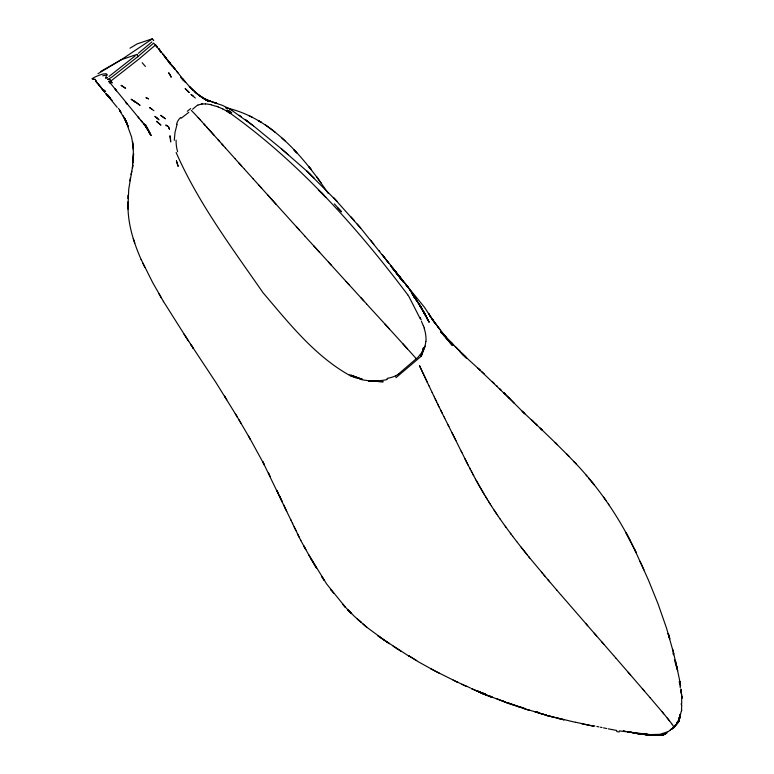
<?xml version="1.0" encoding="UTF-8"?>
<svg xmlns="http://www.w3.org/2000/svg" width="774" height="774" viewBox="0 0 774 774"><rect width="100%" height="100%" fill="white"/><g stroke="black" fill="none" stroke-linecap="round" stroke-linejoin="round"><path stroke-width="1.16" d="M133.031 160.266L133.041 157.693L132.964 163.014L133.031 160.402M673.583 727.425L673.574 726.757M681.759 704.804L681.517 709.69M128.049 201.801L127.971 205.574L128.755 189.088L132.818 165.085L132.451 168.171L133.36 151.946L132.518 141.507L133.341 149.218M174.276 140.346L175.021 132.335L177.091 124.275M675.567 725.325C666.366 734.797 679.901 722.606 679.108 720.275M679.108 720.807L679.301 719.665L679.04 720.971L676.786 723.477L679.108 720.807L679.727 717.353L679.214 720.362L676.853 723.11L679.175 720.517L676.844 723.197M679.669 717.227L678.846 720.623M681.372 710.861L679.388 719.056M680.24 714.199L679.911 716.192L680.24 714.199M130.419 177.594L129.848 180.855M131.822 171.257L131.029 174.643M534.882 711.78L546.318 715.176L529.339 710.097M655.975 734.971L658.742 734.923M424.452 346.916L421.104 356.35L423.378 347.942L421.153 356.282L395.93 377.722M421.22 356.214L425.139 346.201M679.04 720.971L676.805 723.429M677.55 722.548L675.421 725.451M642.217 733.636L643.958 733.965L637.921 733.723L627.849 731.749L630.191 732.107M675.16 725.76L674.377 726.651M672.945 727.802L675.247 725.228L672.945 727.802L674.493 726.031M95.173 79.296L96.179 81.251L95.057 79.422L95.512 79.645M92.145 78.522L94.147 79.045C87.027 80.099 102.207 73.317 104.703 73.898C110.556 72.475 101.839 81.076 107.567 77.497M153.552 40.471C154.587 39.58 151.491 40.18 152.536 38.758L121.499 59.598L97.998 73.694M666.917 733.104L663.782 734.594L666.53 732.339M659.69 734.855L664.015 734.42M154.916 45.492L139.127 58.892L111.679 80.39M121.479 59.608L100.823 71.411M151.278 42.454L151.878 41.941M108.002 79.335L111.611 77.284L137.25 57.141L153.668 43.102L163.111 54.199M399.074 373.474L417.97 357.278L422.111 352.209A26.21 25.174 44.7 0 0 422.836 350.941L424.636 346.955A24.526 23.423 3.9 0 0 425.081 345.572A21.275 20.376 18.2 0 0 425.768 341.373M138.352 53.309L150.669 42.967M121.479 59.617L137.095 54.374M670.216 730.172L668.165 731.624M137.733 56.754L137.037 54.422M663.908 734.516L665.601 733.133M188.779 112.336L181.193 118.229M671.368 729.205L673.477 727.512A13.187 12.974 -58.9 0 0 674.386 726.66M135.082 55.97L109.018 76.442M397.817 374.481L395.62 376.029M641.917 734.023L648.651 735.01L637.921 733.723L648.728 734.923L634.1 732.949L648.651 735.01L655.684 735.271L663.879 734.545L666.559 732.581L663.782 734.594L666.54 732.552M666.578 732.572L663.821 734.584L652.114 735.194L663.879 734.565L666.511 732.61M672.084 728.566L670.236 729.901L672.142 728.566M663.821 734.584L659.535 735.077L663.879 734.545L666.559 732.581M129.984 48.191L137.221 43.857L152.488 38.739M192.562 109.26L196.79 105.728A8.262 7.421 -9.9 0 1 197.428 105.322L197.776 105.08M667.807 731.807L659.825 734.352L650.624 734.584M102.749 75.813L107.18 74.914M387.581 378.854L386.729 379.028M657.997 734.961L659.574 735.077C646.841 735.29 666.869 735.464 658.113 734.942M663.966 734.468L659.661 734.884M201.308 104.084L201.84 104.035M655.665 735.29L659.525 735.058M202.478 103.997L205.41 103.919M642.091 734.081L637.97 733.771L645.651 734.516M649.396 734.516L619.297 730.898M627.849 731.769L634.08 732.92L630.133 732.049M627.53 731.788L630.462 732.243M616.791 730.482L608.238 728.847M606.671 728.528L603.556 727.879M623.447 731.062L625.595 731.43M600.44 727.221L601.998 727.55M623.37 731.014L625.547 731.478M596.87 726.457L598.892 726.892M575.575 722.239L581.497 723.506M575.885 722.432L546.425 715.35M592.826 725.586L594.848 726.022M209.918 104.529L206.764 103.997A16.68 13.884 28 0 0 205.41 103.91M360.152 378.815L358.275 378.351A55.825 53.957 -30.6 0 1 355.489 377.625M558.18 718.417L564.14 719.839L546.56 715.428L552.094 716.772M225.389 107.654C267.059 116.497 297.468 150.03 321.268 183.235M225.969 107.78L227.614 108.196M211.118 104.819L216.652 106.483M540.523 713.512L546.318 715.176M213.808 102.458L216.884 103.348L204.984 99.411L210.799 101.491M522.943 707.775L524.104 708.123M520.631 707.088L521.792 707.436M519.809 706.836L518.164 706.343L523.727 708.22M517.342 706.091L515.697 705.578M505.277 701.863L502.026 700.857L507.347 702.937L481.438 693.098L486.44 695.168L491.616 697.19L471.463 688.628L486.43 695.12M518.261 706.681L529.445 710.348M523.824 708.558L529.435 710.329M211.099 101.597L222.448 105.37L229.81 108.941L253.233 125.688L281.359 148.772L306.659 170.948L337.048 201.453L333.391 197.534M207.974 100.63L204.733 99.207L210.489 101.404L201.733 97.36L209.977 101.346L206.9 100.136M514.052 705.046L514.874 705.317M355.518 377.548L351.048 375.903M518.29 706.739L508.731 703.218M350.119 375.709L356.127 377.722M512.794 704.921L507.425 703.131M513.859 704.862L517.129 706.014M507.444 702.531L512.765 704.475M506.622 702.453L507.676 702.84M218.075 106.986L220.087 107.77A55.641 53.067 82 0 1 222.835 108.97M503.332 701.244L496.695 698.709M481.409 693.001L486.449 695.052L476.378 690.756L486.449 695.071L476.387 690.747M490.136 696.078L492.312 696.968M482.541 693.127L485.588 694.384M476.445 690.592L481.515 692.73L478.535 691.356M482.947 693.011L485.453 694.104M482.512 693.185L486.478 694.994M466.664 686.238L470.524 688.047M461.943 684.255L466.761 686.528L457.211 681.981M249.305 115.848L252.469 117.348M453.051 680.075L457.744 682.32L434.92 670.971L417.573 661.354M348.755 374.877C313.992 355.14 288.547 322.613 262.976 292.669C231.784 247.574 198.202 202.914 176.133 152.459M222.825 108.999L227.053 111.263M208.013 100.988L198.966 95.405L204.317 98.811M439.526 673.312L430.634 668.707M207.732 100.823L205.255 99.498L207.548 100.765L205.894 99.817M409.388 656.449L381.959 638.637M202.633 97.737C210.596 103.135 193.036 91.129 200.331 96.179M232.123 110.363L229.81 108.941M151.878 109.028L149.527 107.557L153.91 110.692M397.149 648.796L401.222 651.418M393.105 646.184L397.43 648.98M229.994 113.101C299.248 162.646 356.698 227.082 407.753 294.788M204.917 99.246L196.306 93.132L189.33 86.417L192.774 89.978M385.8 641.23L389.457 643.687L377.847 635.706L381.456 638.231M385.249 640.853L366.808 627.25L354.289 616.249L345.165 606.99L342.601 604.078L345.533 607.387L326.57 583.877L308.807 554.939L316.566 568.174L312.715 561.74M135.537 102.245L131.241 99.314L135.537 102.245L133.621 100.62M239.263 115.22L241.314 116.671M247.467 121.276L245.455 119.718L253.456 125.872M265.221 124.74L271.964 129.713M193.258 96.063L190.994 94.389L195.338 98.017M196.306 93.132L198.434 94.844L190.965 88.197L182.538 78.774L185.692 82.479L163.111 54.296L166.12 58.05M272.303 129.984L275.341 132.373M196.461 93.257L194.409 91.506M362.987 623.999L366.808 627.25M288.18 154.674L281.359 148.772M284.967 140.858L281.833 138.004M477.887 368.163L480.557 370.611L462.871 354.415L465.435 356.814M478.622 368.84L511.778 400.719M481.718 371.655L484.311 373.977M314.07 178.001L306.659 170.948M524.133 413.103L524.84 413.79L522.16 411.207L537.059 425.187L531.332 419.818L533.47 421.82M492.148 381.447L494.354 383.498M557.299 444.634L555.219 442.66L568.755 456.176L566.423 453.709M465.019 356.475L464.284 355.779L466.78 358.139L459.64 351.241L463.481 355.014L461.198 352.731M535.492 423.707L542.129 430.034L540 427.974M540.678 428.632L555.838 443.241M462.049 353.612L463.558 355.063L461.275 352.867M499.443 388.403L501.03 389.941M496.773 385.82L497.295 386.323M505.306 394.159L503.797 392.679L507.473 396.307M307.036 171.325L310.655 174.856M442.312 333.565L453.612 344.904M351.048 613.085L347.874 609.873L351.599 613.627L348.223 610.299M522.798 411.807L512.32 401.28M440.851 332.036L446.153 337.406M442.36 333.604L443.725 334.958M444.411 335.684L449.133 340.415M452.258 343.579L449.849 341.189L460.462 351.841L455.228 346.52M514.304 403.283L508.025 396.907L509.669 398.571M441.596 332.82L443.076 334.31M576.466 464.148L573.815 461.439C599.502 488.171 620.438 519.296 636.238 552.8L626.127 532.909L630.384 541.026M442.902 334.097L440.58 331.727L445.137 336.526M463.336 354.773L466.403 358.023L458.895 350.206M465.677 357.259L461.981 353.486M568.048 455.431L574.376 462.02M442.341 333.613L443.047 334.349M337.851 207.974L341.576 211.844L334.329 203.833M444.847 336.438L443.618 335.152L452.364 345.456L442.922 333.555M296.945 152.991L293.985 149.875L296.626 152.662M333.962 198.134L360.684 228.098L388.722 263.054L382.259 254.665L385.433 258.709M442.283 333.459L440.725 331.814L441.935 333.313L441.219 332.472M198.85 118.325L196.373 115.674A36.455 4.238 50.6 0 0 191.255 110.353M366.595 303.988L389.428 328.94M198.202 117.667L200.098 119.699M360.781 297.564L366.624 303.969M363.683 300.786L346.104 281.446M384.939 324.064L407.434 348.813M313.857 245.977L331.398 265.269M305.101 236.38L319.672 252.411M328.447 262.067L349.016 284.697M200.079 119.718L201.666 121.441M296.403 226.743L305.12 236.36M299.286 229.965L258.797 185.102M402.567 343.463L412.445 354.395A30.834 3.88 49.3 0 1 416.18 358.643M201.646 121.46L207.335 127.739M253.059 178.746L261.699 188.266M253.079 178.726L244.458 169.206M267.436 194.68L276.095 204.297M203.533 123.55L205.439 125.63M234.909 158.564L244.487 169.187M145.406 66.458L142.193 62.713M208.283 128.794L213.963 135.121M238.75 162.811L241.614 166.004M206.368 126.704L219.661 141.478M217.736 139.378L225.379 147.863M221.548 143.625L223.444 145.754M234.928 158.544L225.36 147.882M351.038 216.865L354.405 220.667M97.611 83.379L96.189 81.686L104.732 91.971L98.859 84.879M109.047 97.06L106.164 93.702L111.998 100.446L110.527 98.743M447.188 339.109L449.259 341.479L445.708 337.251L451.058 343.753L447.062 338.838M106.038 93.693L117.213 107.383M176.569 71.218L178.097 73.037M587.689 625.702L560.628 594.538M594.2 633.161L613.666 655.549M586.044 623.854L596.619 635.976M601.504 641.569L603.933 644.365M616.104 658.326L630.597 675.083M613.685 655.53L616.085 658.335M628.198 672.277L644.22 690.863M104.509 91.767L101.588 88.294M642.381 688.686L650.034 697.635M560.608 594.558L556.738 590.02M108.96 97.06L106.019 93.644L107.48 95.347M586.179 475.188L586.779 475.894M556.719 590.04L550.333 582.532M402.761 280.527L399.906 277.198L406.524 285.113L415.28 297.806L409.639 289.524M650.054 697.626L659.4 708.626A95.328 8.543 48 0 1 661.189 710.735L661.944 711.635M110.363 83.234L108.824 81.309L145.028 125.514L143.471 123.269L150.166 133.641L146.17 127.062L147.611 129.384M357.22 224.034L360.684 228.098M550.314 582.551L547.789 579.552M549.037 581.061L530.142 558.422M543.977 575.092L545.244 576.582M591.181 481.205L588.588 478.139L589.227 478.903M403.302 281.175L386.091 259.59M541.481 572.131L542.729 573.611M103.058 90.084L104.625 91.98L96.082 81.541M661.964 711.625L664.179 714.315M662.718 712.525L663.463 713.415M103.261 90.306L104.664 91.99M407.463 286.332L424.587 307.452L430.673 316.856L429.028 314.186M108.844 81.357L110.43 83.273M594.287 484.979L591.742 481.902L593.716 484.282M311.061 169.342L308.632 166.391L311.322 169.661M664.198 714.305L668.591 719.723M408.062 287.057L392.195 267.707L395.233 271.481M445.737 337.212L445.069 336.4L447.73 339.651M160.121 51.007L158.457 48.81L161.466 52.642L159.966 50.668M530.122 558.441L520.95 546.957M392.582 267.852L403.36 281.959L395.93 272.38M528.739 556.729L529.426 557.58M137.811 116.632L139.455 118.664M373.852 244.187L370.63 240.192M667.275 718.059L667.73 718.611M527.133 554.755L521.792 548.069M397.391 274.257L400.98 278.824L390.444 265.318L400.477 278.118M668.175 719.162L669.433 720.788A34.598 3.193 47.8 0 1 671.513 723.516L671.687 723.758M183.496 80.806L180.603 77.139M333.836 593.474L330.875 589.749L331.33 590.32M446.404 337.938L449.017 341.247L431.66 318.424L436.033 324.596L432.801 320.03L433.459 320.958M520.931 546.966L516.713 541.539M669.036 720.246L669.452 720.778M118.422 108.408L119.747 110.111M405.74 284.871L407.492 287.115M155.7 45.366L157.151 47.243M379.096 250.728L379.715 251.521M395.62 271.916L396.694 273.367M393.269 268.781L397.962 274.925M516.703 541.558L512.688 536.295M399.045 276.337L400.913 278.756M402.161 280.372L402.79 281.194M437.929 326.986L440.087 329.811L436.613 325.244M166.033 58.485L171.809 65.916M393.898 269.613L397.081 273.832M512.669 536.305L504.648 525.411M510.356 533.238L511.121 534.254M411.439 293.133L415.667 298.861L413.616 296.074M398.794 275.97L401.735 279.975M671.88 723.971L672.48 724.841A11.881 1.103 47.8 0 1 673.419 726.399L673.554 726.776M119.893 111.03L125.562 120.338L124.459 118.258M505.306 526.378L506.002 527.326M414.313 297.032L417.06 300.941L412.977 295.165L417.176 301.231M316.537 176.54L328.35 193.519M504.629 525.43L500.11 518.986M155.593 44.699L157.025 46.692M434.765 322.719L436.014 324.48M603.643 497.15L606.052 500.584M432.366 319.391L434.804 322.884M500.091 519.006L498.282 516.335M498.262 516.355L494.112 510.134M431.244 317.688L431.795 318.52L428.486 313.422L432.976 320.233M414.999 297.99L412.987 295.02L417.07 301.067M496.927 514.391L491.326 505.848M193.036 347.845L193.336 348.281L190.665 344.275L215.956 382.53L237.415 417.128L235.257 413.674M193.336 348.281L186.089 337.261M608.374 504.048L608.857 504.783M184.009 334.116L188.721 341.344M412.455 293.704L421.685 308.12L429.164 322.332L422.972 310.558L425.139 314.621M415.764 299.132L425.981 316.16L419.692 305.082L424.365 313.209M186.36 337.687L163.353 301.299M491.306 505.867L489.468 502.906M489.807 503.506L490.174 504.087M148.792 131.299L151.201 135.547L147.118 128.097L149.43 132.48L147.96 129.471M226.811 399.781L224.557 396.172L224.924 396.772M488.868 501.949L489.449 502.926M148.579 130.845L145.918 126.53L147.283 128.755M489.091 502.345L488.162 500.797M487.91 500.439L487.243 499.288M485.404 496.25L487.223 499.298M486.314 497.769L486.778 498.524M485.84 497.024L483.605 493.251A626.708 71.431 46.5 0 1 476.194 480.344A626.708 71.44 46.5 0 0 483.595 493.241M248.348 435.849L250.466 439.438L237.018 416.509M418.995 303.611L421.685 308.12M484.031 494.015L484.476 494.76M238.847 419.614L241.033 423.301M163.566 301.667L152.633 282.481L141.12 259.474M312.367 561.15L310.597 558.122L310.954 558.751M159.028 293.897L161.389 297.98M309.242 555.713L300.593 540.117M250.06 438.761L264.398 465L262.763 461.768L263.073 462.397M475.362 478.758L476.194 480.335M427.335 318.811L428.728 321.345L426.59 317.408M475.342 478.777L467.98 464.758M123.23 115.848L127.159 124.111L124.256 117.764M472.866 474.172L473.678 475.7M125.562 120.338L126.404 122.234L124.314 117.89M471.26 471.134L472.063 472.653M427.906 319.865L424.046 312.357M469.683 468.115L470.476 469.625M468.386 465.609L461.198 451.155M467.525 463.936L466.683 462.281M292.669 523.717L262.763 461.768M292.359 523.069L300.844 540.6M145.647 124.682L147.515 128.484M444.769 418.318L461.894 452.645M443.918 416.693L439.071 406.872M443.937 416.673L444.74 418.337M448.04 424.878L448.852 426.484M466.267 461.459L464.787 458.508M270.116 476.3L268.481 473.059L268.781 473.659M452.055 432.811L455.934 440.58M442.264 413.403L440.648 410.143M634.448 549.153L648.515 580.268L658.094 603.981L666.704 628.682L673.844 653.943M437.503 403.651L439.052 406.892M438.268 405.276L436.729 402.035M125.291 119.786L131.599 137.066L133.157 146.605M279.714 496.463L276.869 490.484L278.185 493.27M434.408 397.207L436.71 402.054M435.162 398.842L435.936 400.448M294.091 526.755L295.92 530.587M297.429 533.712L299.074 537.156M290.685 519.548L290.966 520.128M433.643 395.601L434.388 397.226M142.871 263.266L144.873 267.436M432.105 392.36L433.624 395.62M286.728 511.372L284.871 507.425M429.019 385.849L432.086 392.379M419.479 365.647L427.461 382.549M419.46 365.667L428.989 385.868M283.497 504.513L285.113 507.938M420.243 318.772L408.933 296.597A44.515 42.754 -27.3 0 0 407.714 294.807M421.424 321.345L423.291 325.641M141.197 259.638C133.66 242.552 127.884 224.208 127.971 205.362L128.02 209.183M640.427 562.011L640.088 561.266L643.939 569.916M134.792 243.017L133.283 238.634M674.386 659.632L676.94 668.61M424.152 328.089L424.887 330.75A38.758 36.939 -15.9 0 1 426 341.373M668.33 633.877L669.849 638.966M672.974 653.062L673.409 654.804M672.722 649.309L677.627 670.661L675.634 661.451M676.582 665.785L679.543 679.92M679.195 681.575L679.543 683.345M680.559 685.764L679.853 681.768L680.52 685.59M679.746 681.11L680.462 685.213L679.63 680.414M679.988 685.822L680.307 687.893M680.723 690.669L681.159 693.794M681.091 689.576L681.41 692.595L681.052 689.141M107.567 79.141L107.634 79.296A100.262 4.838 -37.9 0 0 107.925 79.403M681.575 694.413L681.846 698.051M681.565 694.191L681.797 697.422M681.594 698.245L681.768 703.382M190.656 108.583A59.637 12.558 -37.8 0 1 187.318 111.282M176.646 124.227A10.817 9.714 -53.6 0 1 180.681 117.542M177.614 151.772A40.335 34.714 -59.8 0 1 176.095 140.123M351.183 375.671A51.365 44.466 -0.1 0 1 348.89 374.655M386.845 379.628A59.221 55.022 -13.6 0 1 360.007 379.289M395.543 375.854A30.389 29.286 -11.3 0 1 387.493 378.302M399.113 373.523A48.694 48.22 -19.2 0 1 397.865 374.539M423.388 325.593A42.444 38.574 -57.6 0 1 424.268 328.041M421.201 319.904A146.799 13.352 67.2 0 1 420.05 317.388M226.908 111.495A76.481 73.346 -14.6 0 1 229.839 113.314M216.72 106.328A57.44 55.496 -33.8 0 1 218.133 106.831M209.996 104.374A26.258 16.08 3.6 0 1 211.205 104.664M201.927 103.726A27.467 14.793 -12.6 0 1 202.575 103.687M197.834 105.196A7.508 5.515 -17.8 0 1 201.279 104.326M619.21 731.981A99.546 62.878 11.7 0 1 616.655 731.556M650.634 734.72A24.942 20.037 10.9 0 1 649.396 734.652M679.04 718.911A19.398 17.928 -64.4 0 1 677.231 722.326M681.778 710.01A20.898 17.541 -78.9 0 1 681.662 710.9M681.314 703.421A56.183 41.941 -84.4 0 1 681.304 704.824M682.097 696.832A68.131 67.338 70.6 0 1 682.213 698.206M128.271 195.183L128.242 198.56L128.271 195.183M679.011 719.23L678.895 720.362L678.982 717.566L679.011 719.23M133.583 153.92L133.147 159.599L133.583 153.92M679.698 717.208L679.224 720.294L679.717 717.198M679.195 720.401L676.853 723.129L679.195 720.42M110.827 80.931L112.143 82.944L109.318 78.929L110.779 80.96M383.004 381.766L368.511 380.934L383.004 381.766M648.989 734.681L645.826 734.12L648.989 734.681M587.843 724.938L581.729 723.69L593.803 726.196L587.843 724.938M362.445 379.347L350.932 375.177L362.445 379.347M539.517 712.864L536.159 711.79L539.507 712.864M229.53 111.263L226.956 110.072L231.745 112.811L229.53 111.263M148.521 98.82L145.947 97.621L148.482 98.859M261.496 122.418L258.468 120.715L261.496 122.418M125.543 88.275L121.218 85.411L125.543 88.275M168.413 126.636L165.733 125.049L168.374 126.665L169.506 129.258L168.413 126.636M416.828 660.754L408.546 655.636L416.828 660.754M165.326 118.722L160.75 115.394L165.326 118.722M139.891 105.225L135.711 102.129L139.891 105.225M160.798 124.982L156.629 121.383L160.798 124.982M157.035 118.006L154.848 116.361L159.009 119.854L157.035 118.006M361.119 622.296L357.317 618.997L361.119 622.296M322.371 193.461L318.346 189.93L325.873 197.486L322.371 193.461M105.612 91.584L103.88 90.045L105.603 91.603M189.079 92.406L185.238 88.671L189.079 92.406M142.619 122.234L140.926 120.376L142.619 122.234M169.158 61.939L167.532 60.13L170.59 63.855L169.158 61.939M108.931 96.421L107.451 94.776L110.285 98.201L108.931 96.421M173.666 67.502L172.118 65.635L175.118 69.341L173.666 67.502M127.091 103.987L125.543 102.1L127.091 103.987M116.497 90.693L114.987 88.807L116.477 90.674M170.396 64.068L168.916 62.21L170.396 64.068M164.62 56.328L163.082 54.393L166.033 58.253L164.62 56.328M160.025 50.416L158.564 48.53L160.025 50.416M170.125 74.739L168.664 72.717L171.199 77.216L170.125 74.739M120.87 112.124L119.612 110.314L120.85 112.104M323.706 579.552L321.694 576.369L324.18 580.307L323.706 579.552M145.938 126.597L144.757 124.662L145.938 126.597M305.73 549.569L303.776 545.951L305.73 549.569M125.707 120.483L124.691 118.47L126.684 122.515L125.707 120.483M282.2 501.775L279.453 495.863L282.2 501.775M149.817 133.979L147.699 128.977L149.817 133.979M127.429 124.604L126.559 122.495L128.291 126.752L127.429 124.604M178.097 166.217L176.424 160.934L178.097 166.217M669.626 638.231L668.214 633.548L669.626 638.231M170.532 138.749L169.961 135.74L170.667 141.942L170.532 138.749"/></g></svg>
